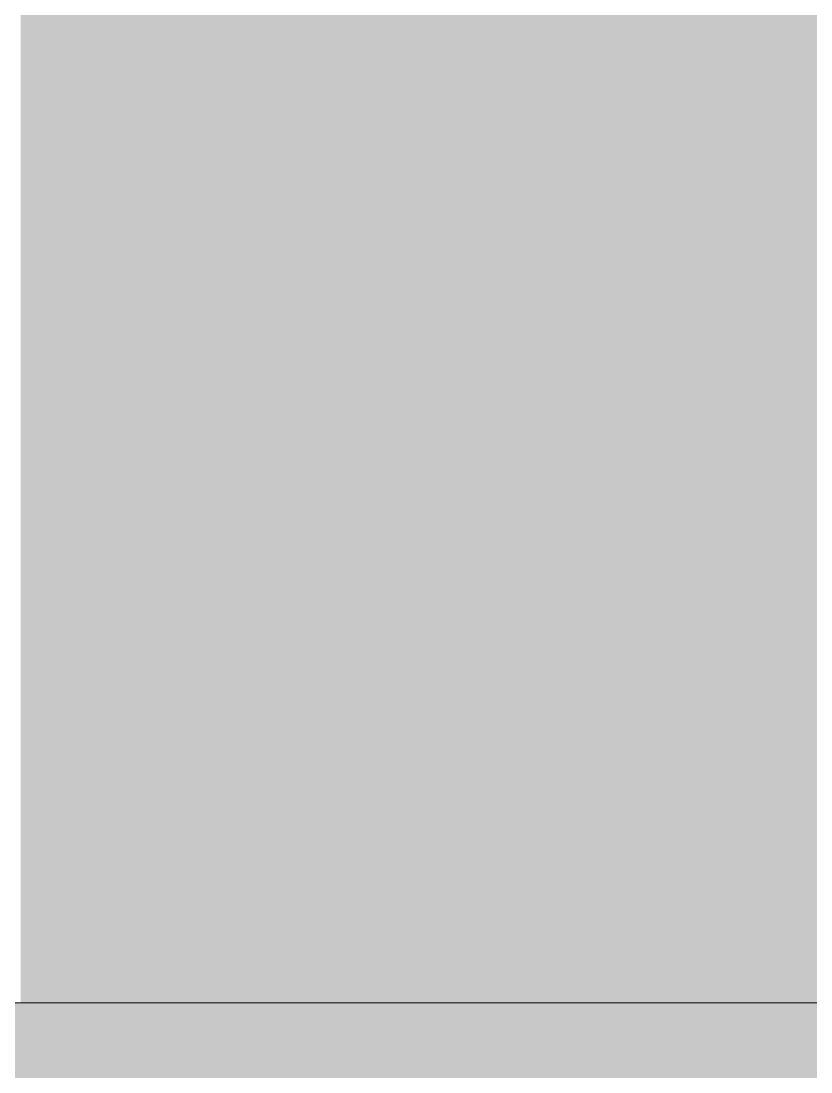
# Model space of a CAD drawing. Header units: inches. Extents: x 1750 to 8392, y -297 to 660.
# Drawn here: x 2220.88977 to 2220.91226, y 139.14647 to 139.17641 of the extents above; entities that cross this region are included whole.
import ezdxf

# ---------------------------------------------------------------- set-up
doc = ezdxf.new("R2010")
doc.units = ezdxf.units.IN
doc.header["$MEASUREMENT"] = 0
doc.layers.add('A-FLOR-HRAL', color=11, linetype='Continuous', lineweight=9)
doc.layers.add('A-WALL-1', color=113, linetype='Continuous', lineweight=9)

# ---------------------------------------------------------------- blocks, each defined once
blk = doc.blocks.new('Railing - Railing-2567109-BUILDING ELEVATION - EAST')
at = {"layer": 'A-FLOR-HRAL'}
h = blk.add_hatch(color=256, dxfattribs=at)
h.paths.add_polyline_path([(2253.665364, 138.675177), (2295.552182, 138.675177), (2295.552182, 139.148437), (2249.489189, 139.148437), (2249.489189, 138.675177), (2250.415111, 138.675177)], flags=0)
h.paths.add_polyline_path([(2328.246997, 138.675177), (2327.773737, 139.148437), (2327.773737, 138.675177)], flags=0)
h.paths.add_polyline_path([(2218.491705, 138.675177), (2248.308087, 138.675177), (2248.308087, 139.148437), (2218.448737, 139.148437), (2217.975476, 138.675177)], flags=0)
h.paths.add_polyline_path([(2326.592634, 138.675177), (2326.592634, 139.148437), (2296.733284, 139.148437), (2296.733284, 138.675177), (2324.891911, 138.675177)], flags=0)
blk.add_line((2218.448737, 139.148437), (2248.308087, 139.148437), dxfattribs=at)
blk = doc.blocks.new('Walls 7 - Walls 1-2567155-BUILDING ELEVATION - EAST')
at = {"layer": 'A-WALL-1'}
h = blk.add_hatch(color=256, dxfattribs=at)
h.paths.add_polyline_path([(2220.872719, 136.25), (2220.889641, 136.25), (2220.872719, 138.107222)], flags=0)
h.paths.add_polyline_path([(2220.889756, 136.25), (2220.939277, 136.25), (2220.915946, 138.201917), (2220.889756, 138.201917), (2220.889756, 138.107222)], flags=0)
h.paths.add_polyline_path([(2220.939706, 136.25), (2221.805732, 136.25), (2221.804658, 138.201917), (2220.939706, 138.201917), (2220.939706, 138.107222)], flags=0)
h.paths.add_polyline_path([(2221.855682, 136.25), (2221.829492, 138.201917), (2221.806628, 138.201917), (2221.829492, 136.25), (2221.855192, 136.25)], flags=0)
h.paths.add_polyline_path([(2221.370328, 139.148437), (2221.805732, 139.148437), (2221.803754, 141.35426), (2220.939706, 141.35426), (2220.943435, 139.148437), (2221.249226, 139.148437)], flags=0)
h.paths.add_polyline_path([(2220.872719, 139.148437), (2220.889463, 139.148437), (2220.872719, 141.35426)], flags=0)
h.paths.add_polyline_path([(2220.889756, 139.148437), (2220.938583, 139.148437), (2220.915946, 141.35426), (2220.889756, 141.35426)], flags=0)
h.paths.add_polyline_path([(2221.829492, 139.148437), (2221.855682, 139.148437), (2221.829492, 141.35426), (2221.807383, 141.35426), (2221.808079, 139.148437)], flags=0)
h.paths.add_polyline_path([(2220.872719, 142.300781), (2220.937828, 142.300781), (2220.894808, 144.502698), (2220.872719, 144.502698), (2220.872719, 144.089847)], flags=0)
h.paths.add_polyline_path([(2220.939706, 142.300781), (2221.805732, 142.300781), (2221.802851, 144.502698), (2220.939706, 144.502698), (2220.939706, 144.089847)], flags=0)
h.paths.add_polyline_path([(2221.872719, 142.300781), (2221.829492, 144.502698), (2221.808137, 144.502698), (2221.829492, 142.300781), (2221.87184, 142.300781)], flags=0)
h.paths.add_polyline_path([(2221.856364, 145.449219), (2221.872719, 145.449219), (2221.829492, 147.651135), (2221.808891, 147.651135), (2221.829492, 145.449219), (2221.855682, 145.449219)], flags=0)
h.paths.add_polyline_path([(2220.872719, 145.449219), (2220.937074, 145.449219), (2220.893253, 147.651135), (2220.872719, 147.651135)], flags=0)
h.paths.add_polyline_path([(2221.257387, 145.449219), (2221.805732, 145.449219), (2221.801948, 147.651135), (2220.939706, 147.651135), (2220.948444, 145.449219), (2221.251723, 145.449219)], flags=0)
h.paths.add_polyline_path([(2221.365371, 148.597656), (2221.805732, 148.597656), (2221.829492, 148.597656), (2221.872719, 148.597656), (2221.829492, 150.799573), (2220.872719, 150.799573), (2220.915946, 148.597656), (2220.93632, 148.597656), (2220.950947, 148.597656), (2221.261466, 148.597656)], flags=0)
h.paths.add_polyline_path([(2220.888686, 151.746094), (2221.872719, 151.746094), (2221.829492, 153.951917), (2220.872719, 153.951917), (2220.883645, 151.746094)], flags=0)
h.paths.add_polyline_path([(2221.362066, 154.898437), (2221.872719, 154.898437), (2221.829492, 157.100354), (2220.872719, 157.100354), (2220.915946, 154.898437), (2221.269627, 154.898437)], flags=0)
h.paths.add_polyline_path([(2220.876762, 158.046875), (2221.853293, 158.046875), (2221.811908, 160.248792), (2220.892367, 160.248792), (2220.875333, 158.046875)], flags=0)
h.paths.add_polyline_path([(2221.85714, 158.046875), (2221.872719, 158.046875), (2221.856033, 158.046875)], flags=0)
h.paths.add_polyline_path([(2221.358764, 161.195312), (2221.852975, 161.195312), (2221.812663, 163.401135), (2220.892686, 163.401135), (2220.933303, 161.195312), (2221.277784, 161.195312)], flags=0)
h.paths.add_polyline_path([(2221.857335, 161.195312), (2221.872719, 161.195312), (2221.85608, 161.195312)], flags=0)
h.paths.add_polyline_path([(2221.857529, 164.347656), (2221.872719, 164.347656), (2221.856126, 164.347656)], flags=0)
h.paths.add_polyline_path([(2220.872719, 164.347656), (2220.889311, 164.347656), (2220.872719, 166.549573)], flags=0)
h.paths.add_polyline_path([(2221.281867, 164.347656), (2221.801888, 164.347656), (2221.796528, 166.549573), (2220.943833, 166.549573), (2220.963468, 164.347656), (2221.266354, 164.347656)], flags=0)
h.paths.add_polyline_path([(2220.892781, 164.347656), (2220.937288, 164.347656), (2220.898239, 166.549573), (2220.893004, 166.549573)], flags=0)
h.paths.add_polyline_path([(2221.812889, 164.347656), (2221.852657, 164.347656), (2221.813417, 166.549573), (2221.808328, 166.549573), (2221.80815, 164.347656)], flags=0)
h.paths.add_polyline_path([(2220.872719, 167.496094), (2220.889265, 167.496094), (2220.872719, 168.020347)], flags=0)
h.paths.add_polyline_path([(2220.893099, 167.496094), (2220.937033, 167.496094), (2220.893152, 168.020347)], flags=0)
h.paths.add_polyline_path([(2220.943955, 167.496094), (2221.801483, 167.496094), (2221.795667, 169.549573), (2220.944219, 169.549573), (2220.944022, 168.020347)], flags=0)
h.paths.add_polyline_path([(2220.872719, 170.496094), (2220.88922, 170.496094), (2220.872719, 174.002972)], flags=0)
h.paths.add_polyline_path([(2220.893402, 170.496094), (2220.936791, 170.496094), (2220.893756, 174.002972)], flags=0)
h.paths.add_polyline_path([(2220.944341, 170.496094), (2221.801097, 170.496094), (2221.76021, 177.154836), (2220.945197, 177.154836), (2220.944792, 174.002972)], flags=0)
h.paths.add_polyline_path([(2220.872719, 177.75), (2220.889112, 177.75), (2220.872719, 179.985597)], flags=0)
h.paths.add_polyline_path([(2220.894135, 177.75), (2220.936204, 177.75), (2220.894361, 179.985597)], flags=0)
h.paths.add_polyline_path([(2220.945274, 177.75), (2221.800164, 177.75), (2221.777227, 233.846315), (2221.742193, 233.829222), (2221.707284, 233.992903), (2221.51254, 234.189076), (2221.476175, 234.209554), (2221.393524, 234.230087), (2221.351914, 234.230087), (2221.269257, 234.189076), (2221.232897, 234.194967), (2221.122364, 234.10836), (2221.028107, 233.971847), (2221.00323, 233.91971), (2220.952481, 233.794903), (2220.945561, 179.985597)], flags=0)

msp = doc.modelspace()

# ---------------------------------------------------------------- block references
at = {"layer": 'A-FLOR-HRAL'}
msp.add_blockref('Railing - Railing-2567109-BUILDING ELEVATION - EAST', (0, 0), dxfattribs=at)
at = {"layer": 'A-WALL-1'}
msp.add_blockref('Walls 7 - Walls 1-2567155-BUILDING ELEVATION - EAST', (0, 0), dxfattribs=at)

doc.saveas('drawing.dxf')
